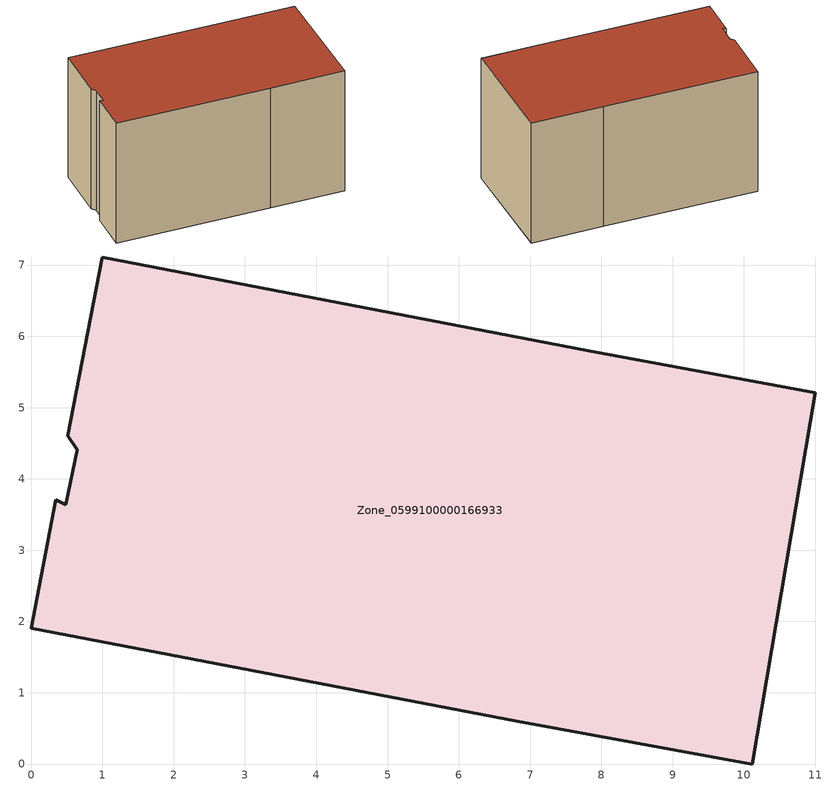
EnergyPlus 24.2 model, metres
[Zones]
Zone_0599100000166933
 floor ground (C_G): 0.65,4.41 0.52,4.61 0.99,7.11 7.81,5.8 11,5.21 10.12,0 6.82,0.6 0,1.91 0.34,3.71 0.48,3.64 z0
 wall outside (C_F): 6.82,0.6 10.12,0 11,5.21 7.81,5.8 0.99,7.11 0.52,4.61 0.65,4.41 0.48,3.64 0.34,3.71 0,1.91 6.82,0.6 z0:6
 roof outside (C_R): 0.34,3.71 0,1.91 6.82,0.6 10.12,0 11,5.21 7.81,5.8 0.99,7.11 0.52,4.61 0.65,4.41 0.48,3.64 z6
[BUILDING]
Pand.0599100000166933: North Axis=0; Terrain=City; Loads Convergence Tolerance Value=0.04; Temperature Convergence Tolerance Value=0.4; Solar Distribution=FullExterior; Maximum Number of Warmup Days=25; Minimum Number of Warmup Days=1
[Site:Location]
Rotterdam.The.Hague.AP_ZH_NLD Design_Conditions: Latitude=51.96; Longitude=4.45; Time Zone=1; Elevation=-4.5
[SITE:GROUNDTEMPERATURE:BUILDINGSURFACE]
18, 18, 18, 18, 18, 18, 18, 18, 18, 18, 18, 18
[MATERIAL] Thermal Absorptance=0.9; Solar Absorptance=0.7; Visible Absorptance=0.7
Name | Roughness | Thickness | Conductivity | Density | Specific Heat
G.TI.1946 | MediumSmooth | 0.15 | 1 | 540 | 1210
F.TI.1946 | Rough | 0.3 | 0.857143 | 1920 | 840
R.TI.1946 | MediumRough | 0.2 | 0.1 | 1500 | 1000
[CONSTRUCTION]
C_G: G.TI.1946
C_F: F.TI.1946
C_R: R.TI.1946
[ZONE]
Zone_0599100000166933: Type=1; Multiplier=1; Ceiling Height=Autocalculate; Volume=Autocalculate; Floor Area=autocalculate; Part of Total Floor Area=Yes
[ZONEINFILTRATION:DESIGNFLOWRATE]
Infil_Zone_0599100000166933: Zone or ZoneList or Space or SpaceList=Zone_0599100000166933; Schedule=AlwaysOn; Design Flow Rate Calculation Method=Flow/Area; Flow Rate per Floor Area=0.003; Constant Term Coefficient=1; Temperature Term Coefficient=0; Velocity Term Coefficient=0; Velocity Squared Term Coefficient=0
[HVACTEMPLATE:ZONE:IDEALLOADSAIRSYSTEM]
Zone_0599100000166933: Maximum Heating Supply Air Temperature=50; Minimum Cooling Supply Air Temperature=13; Maximum Heating Supply Air Humidity Ratio=0.0156; Minimum Cooling Supply Air Humidity Ratio=0.0077; Heating Limit=NoLimit; Cooling Limit=NoLimit; Dehumidification Control Type=ConstantSensibleHeatRatio; Cooling Sensible Heat Ratio=0.7; Dehumidification Setpoint=60; Humidification Control Type=None; Humidification Setpoint=30; Outdoor Air Method=None; Outdoor Air Flow Rate per Person=0.00944; Outdoor Air Flow Rate per Zone Floor Area=0; Outdoor Air Flow Rate per Zone=0; Demand Controlled Ventilation Type=None; Outdoor Air Economizer Type=NoEconomizer; Heat Recovery Type=None; Sensible Heat Recovery Effectiveness=0.7; Latent Heat Recovery Effectiveness=0.65
[ZONECONTROL:THERMOSTAT]
ThermostatControl_Zone_0599100000166933: Zone or ZoneList=Zone_0599100000166933; Control Type Schedule=DualSetpointControlType; Control 1=Thermostat_Zone_0599100000166933; Temperature Difference Between Cutout And Setpoint=0
[THERMOSTATSETPOINT:DUALSETPOINT]
Thermostat_Zone_0599100000166933: Heating Setpoint Temperature Schedule=HeatingSetpoint_Zone_0599100000166933; Cooling Setpoint Temperature Schedule=CoolingSetpoint_Zone_0599100000166933
[SCHEDULE:COMPACT]
HeatingSetpoint_Zone_0599100000166933: Through: 12/31, For: AllDays, Until: 24:00, 21
CoolingSetpoint_Zone_0599100000166933: Through: 12/31, For: AllDays, Until: 24:00, 24
DualSetpointControlType: Through: 12/31, For: AllDays, Until: 24:00, 4
AlwaysOn: Through: 12/31, For: AllDays, Until: 24:00, 1
